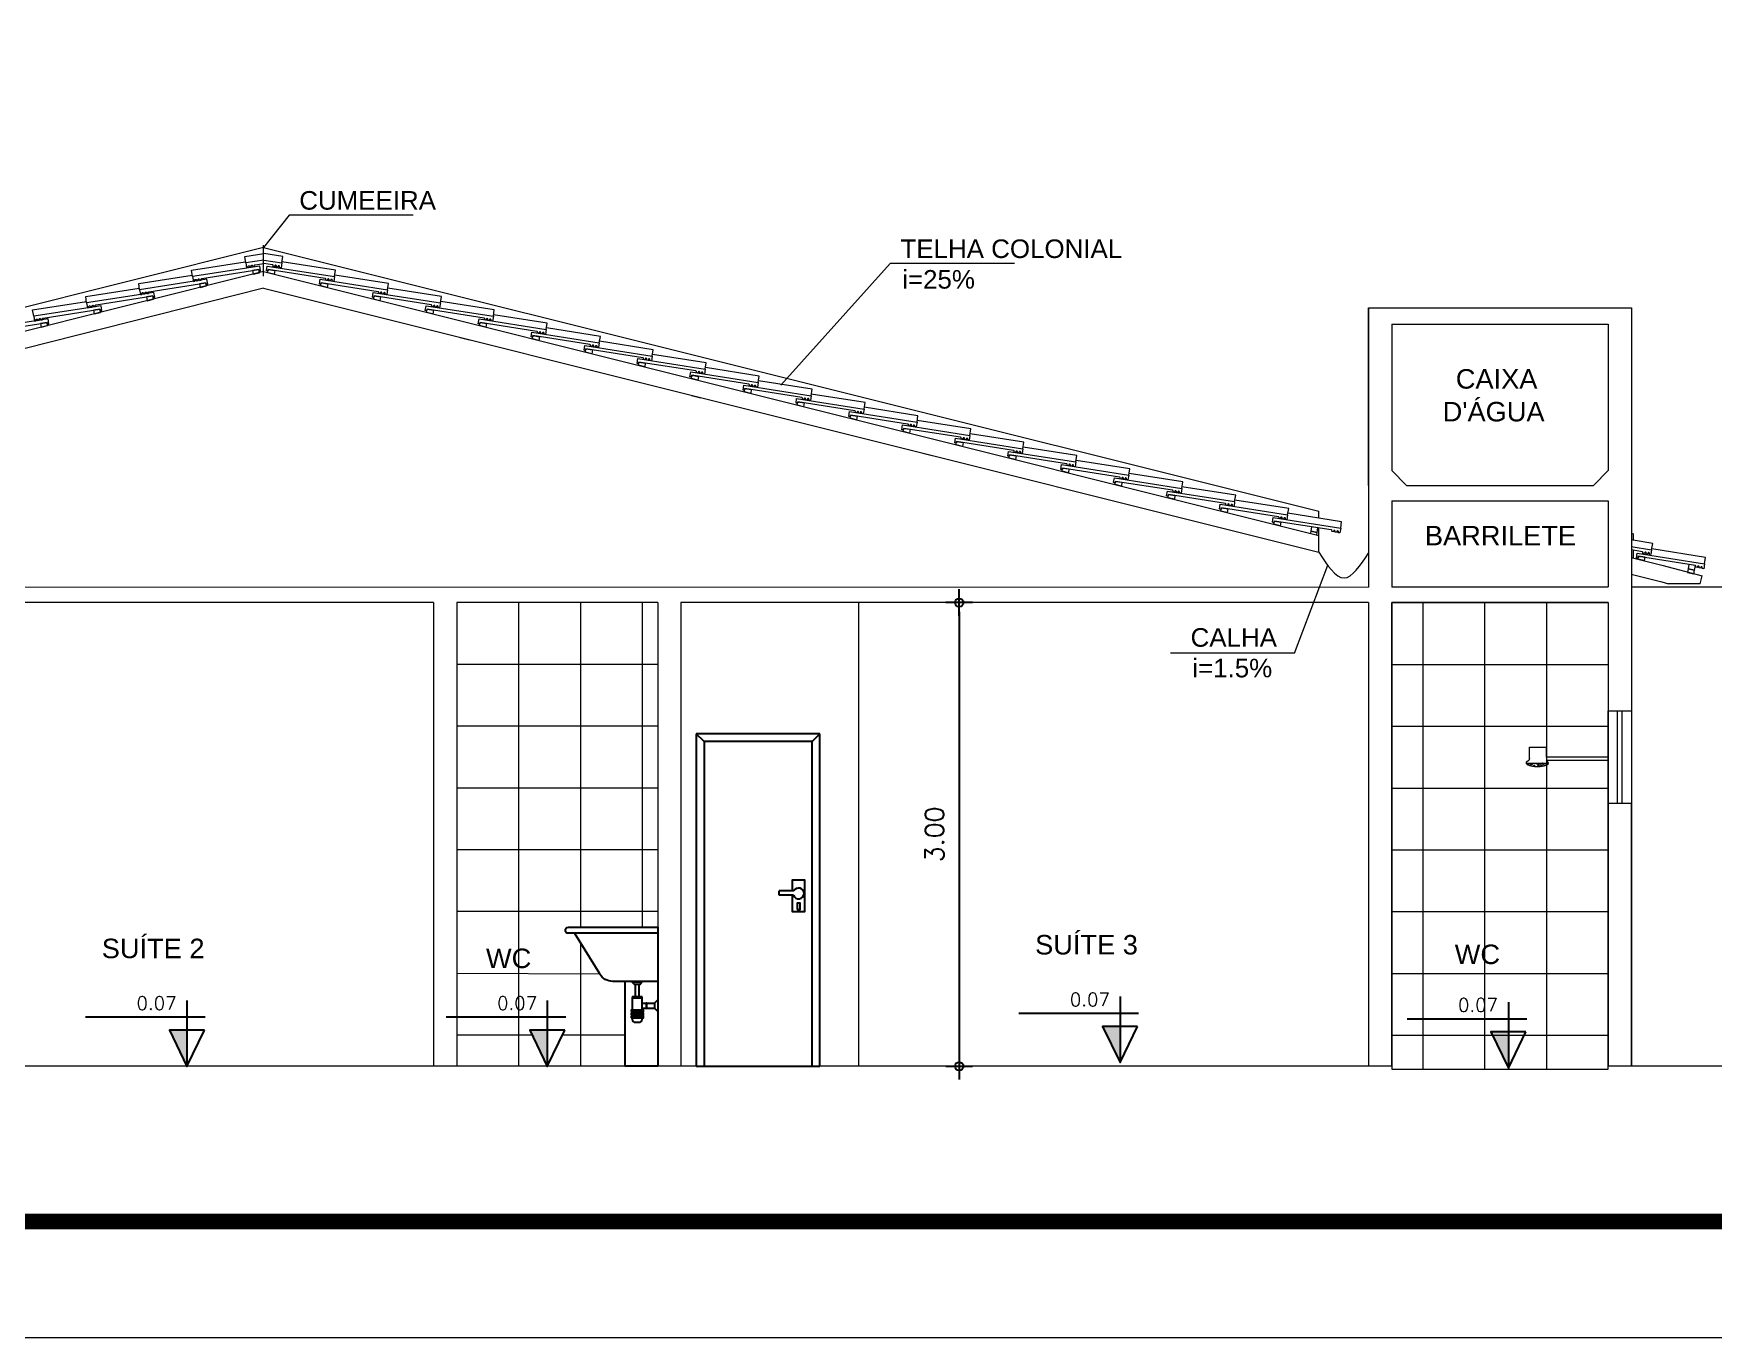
# Model space of a CAD drawing. Header units: millimetres. Extents: x 4595 to 4915, y 2085 to 2243.
# Drawn here: x 4640.12 to 4650.99, y 2135.22 to 2143.66 of the extents above; entities that cross this region are included whole.
import ezdxf

# ---------------------------------------------------------------- set-up
doc = ezdxf.new("R2010")
doc.units = ezdxf.units.MM
doc.header["$LTSCALE"] = 0.8
doc.linetypes.add('HIDDEN2', pattern=[0.1875, 0.125, -0.0625])
for name, color, linetype in [('02', 2, 'Continuous'), ('BANHO_COZINHA', 7, 'Continuous'), ('GR_PENA_MEDIA', 7, 'Continuous'), ('JANELAS_INTERNO', 2, 'Continuous'), ('PAGPISO', 8, 'Continuous'), ('parede', 2, 'Continuous'), ('PISO', 8, 'Continuous'), ('PORTA2', 7, 'Continuous'), ('PORTAS', 3, 'Continuous'), ('projeção 02', 7, 'HIDDEN2'), ('telhas', 6, 'Continuous'), ('texto pequeno', 3, 'Continuous'), ('TEXTO0', 7, 'Continuous'), ('TXT_0', 7, 'Continuous')]:
    doc.layers.add(name, color=color, linetype=linetype)
doc.styles.add('SANSSERIF', font='sas_____.pfb', dxfattribs={"height": 1})
doc.styles.get("Standard").update_dxf_attribs({"font": 'txt.shx', "height": 0.12})
doc.dimstyles.new('ESCALA50', dxfattribs={"dimtxt": 0.1, "dimasz": 0.06, "dimexe": 0.18, "dimexo": 0.06, "dimgap": 0.1, "dimtad": 1, "dimzin": 4, "dimdsep": 46, "dimtxsty": 'Standard', "dimblk1": 'BOLA', "dimblk2": 'BOLA', "dimsah": 1, "dimcen": -0.06, "dimse1": 1, "dimse2": 1, "dimclrd": 7, "dimclrt": 3, "dimadec": 0, "dimazin": 0, "dimtfac": 1, "dimtix": 1, "dimtmove": 0, "dimatfit": 3, "dimldrblk": 'BOLA', "dimfxl": 0, "dimtolj": 1, "dimtzin": 4, "dimarcsym": 0})

# ---------------------------------------------------------------- blocks, each defined once
blk = doc.blocks.new('PE_70f')
at = {"layer": 'PORTA2'}
for p, q in [((0.23, 1.135), (0.135, 1.135)), ((0.135, 1.107), (0.135, 1.135)), ((0.228, 1.107), (0.135, 1.107)), ((-0.35, 0), (0.35, 0))]:
    blk.add_line(p, q, dxfattribs=at)
blk.add_lwpolyline([(0.221, 1.107), (0.221, 1), (0.303, 1), (0.303, 1.204), (0.221, 1.204), (0.221, 1.135)], dxfattribs=at)
blk.add_lwpolyline([(0.253, 1.014), (0.272, 1.014), (0.272, 1.055), (0.253, 1.055)], close=True, dxfattribs=at)
blk.add_arc((0.262, 1.118), 0.0351, 199.161, 152.4759, dxfattribs=at)
at = {"layer": 'PORTAS'}
for p, q in [((-0.4, 2.15), (-0.4, 0)), ((0.4, 2.15), (-0.4, 2.15)), ((-0.35, 2.1), (-0.4, 2.15)), ((-0.35, 2.1), (-0.35, 0)), ((0.35, 2.1), (-0.35, 2.1)), ((0.35, 2.1), (0.4, 2.15)), ((0.35, 0), (0.35, 2.1)), ((0.4, 0), (0.4, 2.15)), ((-0.4, 0), (-0.35, 0)), ((0.35, 0), (0.4, 0))]:
    blk.add_line(p, q, dxfattribs=at)
blk = doc.blocks.new('Adc_nivelelev')
blk.add_hatch(color=256).paths.add_polyline_path([(0, 0), (0.131, 0.271), (0, 0.271)])
for p, q in [((0, 0.495), (0, 0)), ((-0.138, 0.368), (0.76, 0.368))]:
    blk.add_line(p, q)
blk.add_lwpolyline([(-0.131, 0.271), (0.131, 0.271), (0, 0)], close=True)
at = {"flags": 8}
blk.add_attdef('NIVEL', (0.111, 0.424), '', height=0.1, dxfattribs=at)
blk = doc.blocks.new('TANQUE1l')
at = {"layer": 'BANHO_COZINHA'}
for p, q in [((0, 0.9), (0, 0)), ((0.577, 0.9), (0, 0.9)), ((0, 0.86), (0.577, 0.86)), ((0.375, 0.597), (0.537, 0.859)), ((0, 0.549), (0.29, 0.549)), ((0.102, 0.544), (0.166, 0.544)), ((0.212, 0.549), (0.212, 0)), ((0.1, 0.363), (0.1, 0.449)), ((0.1, 0.449), (0.165, 0.449)), ((0.1, 0.44), (0.165, 0.44)), ((0.119, 0.449), (0.119, 0.529)), ((0.146, 0.529), (0.146, 0.449)), ((0.165, 0.449), (0.165, 0.363)), ((0.021, 0.407), (0, 0.429)), ((0.021, 0.375), (0, 0.353)), ((0.021, 0.407), (0.021, 0.375)), ((0.021, 0.406), (0.07, 0.406)), ((0.07, 0.376), (0.021, 0.376)), ((0.075, 0.406), (0.1, 0.406)), ((0.1, 0.376), (0.075, 0.376)), ((0, 0), (0.212, 0))]:
    blk.add_line(p, q, dxfattribs=at)
for points in [[(0.102, 0.549), (0.102, 0.544), (0.113, 0.529), (0.15, 0.529), (0.166, 0.544), (0.166, 0.549)], [(0.1, 0.343), (0.1, 0.353)], [(0.1, 0.324), (0.1, 0.333)], [(0.165, 0.353), (0.165, 0.343)], [(0.165, 0.333), (0.165, 0.324)]]:
    blk.add_lwpolyline(points, dxfattribs=at)
for points in [[(0.07, 0.375), (0.07, 0.407), (0.075, 0.407), (0.075, 0.375)], [(0.171, 0.353), (0.091, 0.353), (0.091, 0.363), (0.171, 0.363)], [(0.171, 0.333), (0.091, 0.333), (0.091, 0.343), (0.171, 0.343)], [(0.171, 0.314), (0.091, 0.314), (0.091, 0.324), (0.171, 0.324)]]:
    blk.add_lwpolyline(points, close=True, dxfattribs=at)
for points in [[(0.1, 0.353), (0.1, 0.353, -0.437034)], [(0.1, 0.333), (0.1, 0.333, -0.437373)], [(0.165, 0.314), (0.165, 0.304, -0.414214), (0.145, 0.284), (0.12, 0.284, -0.414214), (0.1, 0.304), (0.1, 0.314, -2.184206)], [(0.1, 0.314), (0.1, 0.314, -0.437738)]]:
    blk.add_lwpolyline(points, format="xyb", dxfattribs=at)
for centre, radius, end in [((0.577, 0.88), 0.02, 90), ((0.29, 0.649), 0.1, 328.341)]:
    blk.add_arc(centre, radius, 270, end, dxfattribs=at)
blk = doc.blocks.new('BOLA')
for p, q in [((-1.44, 0), (1.44, 0)), ((0, -1.44), (0, 1.44))]:
    blk.add_line(p, q)
blk.add_circle((0, 0), 0.452)
blk = doc.blocks.new('*D931')
at = {"layer": 'Defpoints', "color": 0, "transparency": 16777216}
for p in [(4641.612, 2142.271), (4625.971, 2136.975), (4641.612, 2136.975)]:
    blk.add_point(p, dxfattribs=at)
at = {"layer": 'PORTAS', "color": 7, "lineweight": -2, "transparency": 16777216}
blk.add_line((4625.971, 2142.211), (4625.971, 2137.035), dxfattribs=at)
at = {"layer": 'PORTAS', "color": 7, "lineweight": -2, "transparency": 16777216, "xscale": 0.06, "yscale": 0.06, "zscale": 0.06}
for p, rotation in [((4625.971, 2142.271), 90), ((4625.971, 2136.975), 270)]:
    blk.add_blockref('BOLA', p, dxfattribs=dict(at, rotation=rotation))
at = {"layer": 'PORTAS', "color": 3, "lineweight": 13, "transparency": 16777216, "insert": (4625.811, 2139.623), "char_height": 0.12, "attachment_point": 5, "rotation": 90}
blk.add_mtext('\\A1;5.30', dxfattribs=at)
blk = doc.blocks.new('*D942')
at = {"layer": 'Defpoints', "color": 0, "transparency": 16777216}
for p in [(4650.462, 2141.882), (4650.462, 2136.975), (4654.06, 2136.975)]:
    blk.add_point(p, dxfattribs=at)
at = {"layer": 'PORTAS', "color": 7, "lineweight": -2, "transparency": 16777216}
blk.add_line((4654.06, 2141.822), (4654.06, 2137.035), dxfattribs=at)
at = {"layer": 'PORTAS', "color": 7, "lineweight": -2, "transparency": 16777216, "xscale": 0.06, "yscale": 0.06, "zscale": 0.06}
for p, rotation in [((4654.06, 2141.882), 90), ((4654.06, 2136.975), 270)]:
    blk.add_blockref('BOLA', p, dxfattribs=dict(at, rotation=rotation))
at = {"layer": 'PORTAS', "color": 3, "lineweight": 13, "transparency": 16777216, "insert": (4653.9, 2139.429), "char_height": 0.12, "attachment_point": 5, "rotation": 90}
blk.add_mtext('\\A1;4.91', dxfattribs=at)
blk = doc.blocks.new('*D944')
at = {"layer": 'Defpoints', "color": 0, "transparency": 16777216}
for p in [(4645.462, 2139.975), (4645.462, 2136.975), (4646.113, 2136.975)]:
    blk.add_point(p, dxfattribs=at)
at = {"layer": 'PORTAS', "color": 7, "lineweight": -2, "transparency": 16777216}
blk.add_line((4646.113, 2139.915), (4646.113, 2137.035), dxfattribs=at)
at = {"layer": 'PORTAS', "color": 7, "lineweight": -2, "transparency": 16777216, "xscale": 0.06, "yscale": 0.06, "zscale": 0.06}
for p, rotation in [((4646.113, 2139.975), 90), ((4646.113, 2136.975), 270)]:
    blk.add_blockref('BOLA', p, dxfattribs=dict(at, rotation=rotation))
at = {"layer": 'PORTAS', "color": 3, "lineweight": 13, "transparency": 16777216, "insert": (4645.953, 2138.475), "char_height": 0.12, "attachment_point": 5, "rotation": 90}
blk.add_mtext('\\A1;3.00', dxfattribs=at)

msp = doc.modelspace()

# ---------------------------------------------------------------- linework, layer by layer
at = {"layer": '02', "color": 0, "lineweight": 13}
for p, q in [((4650.462, 2140.075), (4650.462, 2136.975)), ((4648.762, 2139.975), (4648.762, 2136.975)), ((4648.912, 2139.975), (4648.912, 2136.975)), ((4648.912, 2136.975), (4648.912, 2139.975)), ((4650.312, 2139.975), (4650.312, 2136.975)), ((4650.312, 2139.975), (4650.312, 2136.975))]:
    msp.add_line(p, q, dxfattribs=at)
at = {"layer": 'GR_PENA_MEDIA', "color": 0, "lineweight": 13}
for points in [[(4641.497, 2142.172), (4641.49, 2142.213), (4641.613, 2142.233)], [(4641.73, 2142.172), (4641.736, 2142.213), (4641.613, 2142.233)], [(4640.81, 2141.998), (4640.804, 2142.04), (4641.151, 2142.094)], [(4641.153, 2142.084), (4641.146, 2142.125), (4641.494, 2142.18)], [(4642.071, 2142.084), (4642.077, 2142.125), (4641.73, 2142.18)], [(4642.414, 2141.998), (4642.42, 2142.04), (4642.073, 2142.094)], [(4640.467, 2141.913), (4640.461, 2141.954), (4640.808, 2142.009)], [(4642.756, 2141.913), (4642.763, 2141.954), (4642.415, 2142.009)], [(4640.125, 2141.827), (4640.118, 2141.868), (4640.466, 2141.923)], [(4643.099, 2141.827), (4643.105, 2141.868), (4642.758, 2141.923)], [(4643.441, 2141.741), (4643.448, 2141.783), (4643.1, 2141.837)], [(4643.784, 2141.656), (4643.791, 2141.697), (4643.443, 2141.752)], [(4644.127, 2141.57), (4644.133, 2141.611), (4643.786, 2141.666)], [(4644.469, 2141.484), (4644.476, 2141.526), (4644.128, 2141.58)], [(4644.812, 2141.399), (4644.818, 2141.44), (4644.471, 2141.495)], [(4645.154, 2141.313), (4645.161, 2141.355), (4644.814, 2141.409)], [(4645.497, 2141.227), (4645.504, 2141.269), (4645.156, 2141.323)], [(4645.84, 2141.142), (4645.846, 2141.183), (4645.499, 2141.238)], [(4646.182, 2141.056), (4646.189, 2141.098), (4645.841, 2141.152)], [(4646.525, 2140.97), (4646.531, 2141.012), (4646.184, 2141.066)], [(4646.868, 2140.885), (4646.874, 2140.926), (4646.527, 2140.981)], [(4647.21, 2140.799), (4647.217, 2140.841), (4646.869, 2140.895)], [(4647.553, 2140.713), (4647.559, 2140.755), (4647.212, 2140.809)], [(4647.895, 2140.628), (4647.902, 2140.669), (4647.554, 2140.724)], [(4648.238, 2140.542), (4648.245, 2140.584), (4647.897, 2140.638)], [(4648.581, 2140.456), (4648.587, 2140.498), (4648.24, 2140.553)], [(4648.426, 2140.412), (4648.429, 2140.429), (4648.387, 2140.436), (4648.385, 2140.423)], [(4650.593, 2140.316), (4650.6, 2140.358), (4650.46, 2140.38)], [(4650.936, 2140.226), (4650.942, 2140.267), (4650.595, 2140.322)]]:
    msp.add_lwpolyline(points, dxfattribs=at)
for points in [[(4641.544, 2142.099), (4641.585, 2142.109), (4641.581, 2142.13), (4641.54, 2142.123)], [(4641.68, 2142.099), (4641.639, 2142.109), (4641.642, 2142.13), (4641.684, 2142.123)], [(4641.201, 2142.013), (4641.242, 2142.023), (4641.239, 2142.044), (4641.197, 2142.038)], [(4642.023, 2142.013), (4641.982, 2142.023), (4641.985, 2142.044), (4642.027, 2142.038)], [(4640.858, 2141.928), (4640.899, 2141.938), (4640.896, 2141.959), (4640.855, 2141.952)], [(4642.365, 2141.928), (4642.324, 2141.938), (4642.328, 2141.959), (4642.369, 2141.952)], [(4640.173, 2141.756), (4640.214, 2141.767), (4640.211, 2141.787), (4640.169, 2141.781)], [(4640.516, 2141.842), (4640.557, 2141.852), (4640.553, 2141.873), (4640.512, 2141.866)], [(4642.708, 2141.842), (4642.667, 2141.852), (4642.67, 2141.873), (4642.712, 2141.866)], [(4643.051, 2141.756), (4643.01, 2141.767), (4643.013, 2141.787), (4643.054, 2141.781)], [(4643.393, 2141.671), (4643.352, 2141.681), (4643.355, 2141.702), (4643.397, 2141.695)], [(4643.736, 2141.585), (4643.695, 2141.595), (4643.698, 2141.616), (4643.74, 2141.609)], [(4644.078, 2141.499), (4644.037, 2141.51), (4644.041, 2141.53), (4644.082, 2141.524)], [(4644.421, 2141.414), (4644.38, 2141.424), (4644.383, 2141.445), (4644.425, 2141.438)], [(4644.764, 2141.328), (4644.723, 2141.338), (4644.726, 2141.359), (4644.767, 2141.353)], [(4645.106, 2141.242), (4645.065, 2141.253), (4645.069, 2141.273), (4645.11, 2141.267)], [(4645.449, 2141.157), (4645.408, 2141.167), (4645.411, 2141.188), (4645.453, 2141.181)], [(4645.791, 2141.071), (4645.751, 2141.081), (4645.754, 2141.102), (4645.795, 2141.096)], [(4646.134, 2140.985), (4646.093, 2140.996), (4646.096, 2141.016), (4646.138, 2141.01)], [(4646.477, 2140.9), (4646.436, 2140.91), (4646.439, 2140.931), (4646.481, 2140.924)], [(4646.819, 2140.814), (4646.778, 2140.824), (4646.782, 2140.845), (4646.823, 2140.839)], [(4647.162, 2140.728), (4647.121, 2140.739), (4647.124, 2140.759), (4647.166, 2140.753)], [(4647.505, 2140.643), (4647.464, 2140.653), (4647.467, 2140.674), (4647.508, 2140.667)], [(4647.847, 2140.557), (4647.806, 2140.567), (4647.809, 2140.588), (4647.851, 2140.582)], [(4648.19, 2140.472), (4648.149, 2140.482), (4648.152, 2140.502), (4648.194, 2140.496)], [(4648.433, 2140.458), (4648.392, 2140.465), (4648.387, 2140.436), (4648.429, 2140.429)], [(4650.545, 2140.246), (4650.504, 2140.256), (4650.507, 2140.277), (4650.549, 2140.27)], [(4650.545, 2140.246), (4650.504, 2140.256), (4650.507, 2140.277), (4650.549, 2140.27)], [(4650.826, 2140.17), (4650.867, 2140.16), (4650.871, 2140.185), (4650.83, 2140.192)], [(4650.876, 2140.214), (4650.834, 2140.22), (4650.83, 2140.192), (4650.871, 2140.185)]]:
    msp.add_lwpolyline(points, close=True, dxfattribs=at)
at = {"layer": 'JANELAS_INTERNO', "color": 0, "lineweight": 13}
for p, q in [((4650.372, 2138.675), (4650.372, 2139.275)), ((4650.402, 2138.675), (4650.402, 2139.275))]:
    msp.add_line(p, q, dxfattribs=at)
at = {"layer": 'PAGPISO', "color": 0, "lineweight": 13}
for p, q in [((4650.475, 2140.377), (4650.475, 2140.42)), ((4650.475, 2140.26), (4650.475, 2140.31))]:
    msp.add_line(p, q, dxfattribs=at)
at = {"layer": 'parede', "color": 0, "lineweight": 13}
for p, q in [((4648.762, 2141.882), (4648.762, 2140.075)), ((4648.912, 2141.882), (4648.912, 2141.877)), ((4648.912, 2141.777), (4648.912, 2140.977)), ((4648.912, 2141.777), (4650.312, 2141.777)), ((4650.312, 2141.777), (4650.312, 2140.83)), ((4648.912, 2140.632), (4648.912, 2140.077)), ((4648.912, 2140.632), (4650.312, 2140.632)), ((4650.312, 2140.632), (4650.312, 2140.327)), ((4650.312, 2140.327), (4650.312, 2140.077))]:
    msp.add_line(p, q, dxfattribs=at)
at = {"layer": 'PISO', "color": 0, "lineweight": 13}
for p, q in [((4641.612, 2142.271), (4633.356, 2140.207)), ((4641.612, 2142.271), (4648.439, 2140.566)), ((4641.612, 2142.116), (4635.262, 2140.528)), ((4641.612, 2142.116), (4648.439, 2140.409)), ((4641.612, 2142.008), (4633.953, 2140.077)), ((4641.612, 2142.008), (4648.439, 2140.301)), ((4650.46, 2140.423), (4650.475, 2140.42)), ((4650.46, 2140.267), (4650.66, 2140.217)), ((4650.46, 2140.159), (4650.66, 2140.109)), ((4650.66, 2140.217), (4650.919, 2140.147)), ((4650.906, 2140.096), (4650.919, 2140.147)), ((4653.312, 2140.075), (4650.462, 2140.075)), ((4650.66, 2140.109), (4650.703, 2140.096)), ((4650.906, 2140.096), (4650.703, 2140.096))]:
    msp.add_line(p, q, dxfattribs=at)
at = {"layer": 'PORTAS', "color": 0, "lineweight": 13}
for p, q in [((4641.612, 2142.087), (4641.612, 2142.287)), ((4648.762, 2140.073), (4636.716, 2140.075)), ((4650.312, 2140.075), (4648.912, 2140.075)), ((4642.712, 2139.975), (4638.612, 2139.975)), ((4642.712, 2139.975), (4642.712, 2136.975)), ((4642.862, 2139.975), (4642.862, 2136.975)), ((4644.162, 2139.975), (4642.862, 2139.975)), ((4643.262, 2139.975), (4643.262, 2136.975)), ((4643.662, 2139.975), (4643.662, 2137.875)), ((4644.062, 2139.975), (4644.062, 2137.875)), ((4644.162, 2139.975), (4644.162, 2136.975)), ((4644.312, 2139.975), (4644.312, 2136.975)), ((4648.762, 2139.975), (4644.312, 2139.975)), ((4645.462, 2139.975), (4645.462, 2136.975)), ((4648.912, 2139.975), (4650.312, 2139.975)), ((4650.312, 2139.975), (4648.912, 2139.975)), ((4649.112, 2139.975), (4649.112, 2136.955)), ((4649.512, 2139.975), (4649.512, 2136.955)), ((4650.312, 2139.975), (4649.912, 2139.975)), ((4649.912, 2139.975), (4649.912, 2136.955)), ((4644.162, 2139.575), (4642.862, 2139.575)), ((4648.912, 2139.575), (4650.312, 2139.575)), ((4650.312, 2138.675), (4650.312, 2139.275)), ((4650.312, 2139.275), (4650.462, 2139.275)), ((4644.162, 2139.175), (4642.862, 2139.175)), ((4648.912, 2139.175), (4650.312, 2139.175)), ((4650.312, 2138.975), (4649.911, 2138.975)), ((4649.911, 2138.955), (4650.312, 2138.955)), ((4650.312, 2136.975), (4650.312, 2138.975)), ((4649.781, 2138.936), (4649.926, 2138.936)), ((4644.162, 2138.775), (4642.862, 2138.775)), ((4648.912, 2138.775), (4650.312, 2138.775)), ((4650.462, 2138.675), (4650.312, 2138.675)), ((4650.462, 2136.975), (4650.462, 2138.675)), ((4644.162, 2138.375), (4642.862, 2138.375)), ((4648.912, 2138.375), (4650.312, 2138.375)), ((4644.162, 2137.975), (4642.862, 2137.975)), ((4648.912, 2137.975), (4650.312, 2137.975)), ((4643.662, 2137.774), (4643.662, 2136.975)), ((4643.787, 2137.571), (4642.862, 2137.575)), ((4648.912, 2137.575), (4650.312, 2137.575)), ((4643.352, 2137.175), (4642.862, 2137.175)), ((4643.95, 2137.175), (4643.545, 2137.175)), ((4648.912, 2137.175), (4650.312, 2137.175)), ((4648.912, 2136.975), (4636.566, 2136.975)), ((4648.912, 2136.975), (4641.612, 2136.975)), ((4648.912, 2136.975), (4648.912, 2136.955)), ((4648.912, 2136.955), (4650.312, 2136.955)), ((4649.671, 2136.975), (4649.66, 2136.975)), ((4653.462, 2136.975), (4650.312, 2136.975)), ((4650.312, 2136.955), (4650.312, 2136.975)), ((4653.312, 2136.975), (4650.312, 2136.975))]:
    msp.add_line(p, q, dxfattribs=at)
msp.add_lwpolyline([(4649.802, 2138.967), (4649.802, 2139.039), (4649.911, 2139.039), (4649.911, 2138.975)], dxfattribs=at)
for centre in [(4649.784, 2138.933), (4649.788, 2138.931), (4649.793, 2138.934), (4649.793, 2138.926), (4649.797, 2138.928), (4649.8, 2138.933), (4649.802, 2138.922), (4649.803, 2138.929), (4649.806, 2138.933), (4649.81, 2138.928), (4649.81, 2138.923), (4649.814, 2138.92), (4649.815, 2138.932), (4649.819, 2138.926), (4649.822, 2138.917), (4649.825, 2138.933), (4649.826, 2138.925), (4649.827, 2138.921), (4649.833, 2138.929), (4649.833, 2138.917), (4649.834, 2138.922), (4649.835, 2138.932), (4649.84, 2138.918), (4649.841, 2138.931), (4649.844, 2138.925), (4649.848, 2138.932), (4649.85, 2138.915), (4649.853, 2138.926), (4649.853, 2138.919), (4649.857, 2138.934), (4649.86, 2138.926), (4649.86, 2138.917), (4649.864, 2138.933), (4649.864, 2138.923), (4649.869, 2138.917), (4649.872, 2138.928), (4649.874, 2138.933), (4649.875, 2138.925), (4649.878, 2138.927), (4649.878, 2138.92), (4649.883, 2138.924), (4649.885, 2138.93), (4649.888, 2138.936), (4649.888, 2138.919), (4649.89, 2138.927), (4649.889, 2138.924), (4649.894, 2138.933), (4649.897, 2138.919), (4649.897, 2138.925), (4649.898, 2138.93), (4649.905, 2138.927), (4649.904, 2138.922), (4649.905, 2138.934), (4649.91, 2138.927), (4649.912, 2138.931), (4649.916, 2138.935), (4649.919, 2138.931), (4649.919, 2138.928)]:
    msp.add_circle(centre, 0.000477, dxfattribs=at)
msp.add_arc((4649.958, 2138.989), 0.058, 216.4217, 228.7477, dxfattribs=at)
for ratio, start_param, end_param in [(0.297648, 5.690201, 9.860911), (0.595677, 3.772751, 3.781239)]:
    msp.add_ellipse((4649.853, 2138.936), major_axis=(-0.0729, 0), ratio=ratio, start_param=start_param, end_param=end_param, dxfattribs=at)
msp.add_spline([(4648.439, 2140.301), (4648.603, 2140.134), (4648.761, 2140.295)], degree=3, dxfattribs=at)
msp.add_open_spline([(4649.802, 2138.967), (4649.802, 2138.964), (4649.801, 2138.958), (4649.8, 2138.953), (4649.793, 2138.949)], degree=3, knots=[0, 0, 0, 0, 0.00942597, 0.01824043, 0.01824043, 0.01824043, 0.01824043], dxfattribs=at)
at = {"layer": 'projeção 02', "color": 0, "linetype": 'ByBlock', "lineweight": 13}
for p, q in [((4642.58, 2142.481), (4641.778, 2142.481)), ((4646.47, 2142.168), (4645.667, 2142.168)), ((4648.283, 2139.648), (4647.48, 2139.648))]:
    msp.add_line(p, q, dxfattribs=at)
at = {"layer": 'telhas', "color": 0, "lineweight": 13}
for p, q in [((4642.883, 2141.69), (4642.945, 2141.675)), ((4644.381, 2141.315), (4644.442, 2141.3)), ((4645.878, 2140.941), (4645.939, 2140.926))]:
    msp.add_line(p, q, dxfattribs=at)
at = {"layer": 'telhas', "color": 0, "lineweight": 13, "flags": 128}
for points in [[(4641.153, 2142.084), (4641.158, 2142.053), (4641.168, 2142.054), (4641.167, 2142.06, -0.414214), (4641.172, 2142.066), (4641.172, 2142.066, -0.414214), (4641.178, 2142.061), (4641.178, 2142.056), (4641.189, 2142.058), (4641.188, 2142.063, -0.414214), (4641.192, 2142.069), (4641.192, 2142.069, -0.414214), (4641.198, 2142.064), (4641.199, 2142.059), (4641.209, 2142.061), (4641.209, 2142.066, -0.414214), (4641.213, 2142.072), (4641.581, 2142.13), (4641.582, 2142.125, 0.414214), (4641.588, 2142.12), (4641.593, 2142.121), (4641.588, 2142.152)], [(4642.071, 2142.084), (4642.066, 2142.053), (4642.056, 2142.054), (4642.057, 2142.06, 0.414214), (4642.052, 2142.066), (4642.052, 2142.066, 0.414214), (4642.046, 2142.061), (4642.045, 2142.056), (4642.035, 2142.058), (4642.036, 2142.063, 0.414214), (4642.031, 2142.069), (4642.031, 2142.069, 0.414214), (4642.025, 2142.064), (4642.025, 2142.059), (4642.014, 2142.061), (4642.015, 2142.066, 0.414214), (4642.011, 2142.072), (4641.642, 2142.13), (4641.642, 2142.125, -0.414214), (4641.636, 2142.12), (4641.63, 2142.121), (4641.635, 2142.152)], [(4640.81, 2141.998), (4640.815, 2141.967), (4640.825, 2141.969), (4640.825, 2141.974, -0.414214), (4640.829, 2141.98), (4640.829, 2141.98, -0.414214), (4640.835, 2141.976), (4640.836, 2141.97), (4640.846, 2141.972), (4640.845, 2141.977, -0.414214), (4640.85, 2141.983), (4640.85, 2141.983, -0.414214), (4640.856, 2141.979), (4640.856, 2141.974), (4640.867, 2141.975), (4640.866, 2141.98, -0.414214), (4640.87, 2141.986), (4641.239, 2142.044), (4641.239, 2142.039, 0.414214), (4641.245, 2142.035), (4641.251, 2142.035), (4641.246, 2142.067)], [(4642.414, 2141.998), (4642.409, 2141.967), (4642.398, 2141.969), (4642.399, 2141.974, 0.414214), (4642.395, 2141.98), (4642.395, 2141.98, 0.414214), (4642.389, 2141.976), (4642.388, 2141.97), (4642.378, 2141.972), (4642.378, 2141.977, 0.414214), (4642.374, 2141.983), (4642.374, 2141.983, 0.414214), (4642.368, 2141.979), (4642.367, 2141.974), (4642.357, 2141.975), (4642.358, 2141.98, 0.414214), (4642.353, 2141.986), (4641.985, 2142.044), (4641.984, 2142.039, -0.414214), (4641.978, 2142.035), (4641.973, 2142.035), (4641.978, 2142.067)], [(4640.125, 2141.827), (4640.13, 2141.796), (4640.14, 2141.797), (4640.139, 2141.803, -0.414214), (4640.144, 2141.809), (4640.144, 2141.809, -0.414214), (4640.15, 2141.804), (4640.15, 2141.799), (4640.161, 2141.801), (4640.16, 2141.806, -0.414214), (4640.164, 2141.812), (4640.164, 2141.812, -0.414214), (4640.17, 2141.808), (4640.171, 2141.802), (4640.182, 2141.804), (4640.181, 2141.809, -0.414214), (4640.185, 2141.815), (4640.553, 2141.873), (4640.554, 2141.868, 0.414214), (4640.56, 2141.863), (4640.565, 2141.864), (4640.561, 2141.895)], [(4640.467, 2141.913), (4640.472, 2141.881), (4640.483, 2141.883), (4640.482, 2141.888, -0.414214), (4640.486, 2141.894), (4640.486, 2141.894, -0.414214), (4640.492, 2141.89), (4640.493, 2141.885), (4640.503, 2141.886), (4640.503, 2141.892, -0.414214), (4640.507, 2141.898), (4640.507, 2141.898, -0.414214), (4640.513, 2141.893), (4640.514, 2141.888), (4640.524, 2141.89), (4640.523, 2141.895, -0.414214), (4640.528, 2141.901), (4640.896, 2141.959), (4640.897, 2141.953, 0.414214), (4640.903, 2141.949), (4640.908, 2141.95), (4640.903, 2141.981)], [(4642.756, 2141.913), (4642.751, 2141.881), (4642.741, 2141.883), (4642.742, 2141.888, 0.414214), (4642.737, 2141.894), (4642.737, 2141.894, 0.414214), (4642.731, 2141.89), (4642.731, 2141.885), (4642.72, 2141.886), (4642.721, 2141.892, 0.414214), (4642.717, 2141.898), (4642.717, 2141.898, 0.414214), (4642.711, 2141.893), (4642.71, 2141.888), (4642.699, 2141.89), (4642.7, 2141.895, 0.414214), (4642.696, 2141.901), (4642.328, 2141.959), (4642.327, 2141.953, -0.414214), (4642.321, 2141.949), (4642.316, 2141.95), (4642.321, 2141.981)], [(4643.099, 2141.827), (4643.094, 2141.796), (4643.084, 2141.797), (4643.084, 2141.803, 0.414214), (4643.08, 2141.809), (4643.08, 2141.809, 0.414214), (4643.074, 2141.804), (4643.073, 2141.799), (4643.063, 2141.801), (4643.064, 2141.806, 0.414214), (4643.059, 2141.812), (4643.059, 2141.812, 0.414214), (4643.053, 2141.808), (4643.052, 2141.802), (4643.042, 2141.804), (4643.043, 2141.809, 0.414214), (4643.039, 2141.815), (4642.67, 2141.873), (4642.669, 2141.868, -0.414214), (4642.663, 2141.863), (4642.658, 2141.864), (4642.663, 2141.895)], [(4639.782, 2141.741), (4639.787, 2141.71), (4639.798, 2141.712), (4639.797, 2141.717, -0.414214), (4639.801, 2141.723), (4639.801, 2141.723, -0.414214), (4639.807, 2141.719), (4639.808, 2141.713), (4639.818, 2141.715), (4639.817, 2141.72, -0.414214), (4639.822, 2141.726), (4639.822, 2141.726, -0.414214), (4639.828, 2141.722), (4639.829, 2141.717), (4639.839, 2141.718), (4639.838, 2141.723, -0.414214), (4639.843, 2141.729), (4640.211, 2141.787), (4640.212, 2141.782, 0.414214), (4640.218, 2141.778), (4640.223, 2141.779), (4640.218, 2141.81)], [(4643.441, 2141.741), (4643.437, 2141.71), (4643.426, 2141.712), (4643.427, 2141.717, 0.414214), (4643.423, 2141.723), (4643.423, 2141.723, 0.414214), (4643.417, 2141.719), (4643.416, 2141.713), (4643.405, 2141.715), (4643.406, 2141.72, 0.414214), (4643.402, 2141.726), (4643.402, 2141.726, 0.414214), (4643.396, 2141.722), (4643.395, 2141.717), (4643.385, 2141.718), (4643.385, 2141.723, 0.414214), (4643.381, 2141.729), (4643.013, 2141.787), (4643.012, 2141.782, -0.414214), (4643.006, 2141.778), (4643.001, 2141.779), (4643.006, 2141.81)], [(4643.784, 2141.656), (4643.779, 2141.625), (4643.769, 2141.626), (4643.77, 2141.631, 0.414214), (4643.765, 2141.637), (4643.765, 2141.637, 0.414214), (4643.759, 2141.633), (4643.758, 2141.628), (4643.748, 2141.629), (4643.749, 2141.635, 0.414214), (4643.744, 2141.641), (4643.744, 2141.641, 0.414214), (4643.738, 2141.636), (4643.738, 2141.631), (4643.727, 2141.633), (4643.728, 2141.638, 0.414214), (4643.724, 2141.644), (4643.355, 2141.702), (4643.355, 2141.696, -0.414214), (4643.349, 2141.692), (4643.343, 2141.693), (4643.348, 2141.724)], [(4644.127, 2141.57), (4644.122, 2141.539), (4644.111, 2141.54), (4644.112, 2141.546, 0.414214), (4644.108, 2141.552), (4644.108, 2141.552, 0.414214), (4644.102, 2141.547), (4644.101, 2141.542), (4644.091, 2141.544), (4644.091, 2141.549, 0.414214), (4644.087, 2141.555), (4644.087, 2141.555, 0.414214), (4644.081, 2141.551), (4644.08, 2141.545), (4644.07, 2141.547), (4644.071, 2141.552, 0.414214), (4644.066, 2141.558), (4643.698, 2141.616), (4643.697, 2141.611, -0.414214), (4643.691, 2141.606), (4643.686, 2141.607), (4643.691, 2141.638)], [(4644.469, 2141.484), (4644.464, 2141.453), (4644.454, 2141.455), (4644.455, 2141.46, 0.414214), (4644.45, 2141.466), (4644.45, 2141.466, 0.414214), (4644.444, 2141.462), (4644.444, 2141.456), (4644.433, 2141.458), (4644.434, 2141.463, 0.414214), (4644.43, 2141.469), (4644.43, 2141.469, 0.414214), (4644.424, 2141.465), (4644.423, 2141.46), (4644.413, 2141.461), (4644.413, 2141.467, 0.414214), (4644.409, 2141.473), (4644.041, 2141.53), (4644.04, 2141.525, -0.414214), (4644.034, 2141.521), (4644.029, 2141.522), (4644.034, 2141.553)], [(4644.812, 2141.399), (4644.807, 2141.368), (4644.797, 2141.369), (4644.797, 2141.374, 0.414214), (4644.793, 2141.38), (4644.793, 2141.38, 0.414214), (4644.787, 2141.376), (4644.786, 2141.371), (4644.776, 2141.372), (4644.777, 2141.378, 0.414214), (4644.772, 2141.384), (4644.772, 2141.384, 0.414214), (4644.766, 2141.379), (4644.766, 2141.374), (4644.755, 2141.376), (4644.756, 2141.381, 0.414214), (4644.752, 2141.387), (4644.383, 2141.445), (4644.383, 2141.439, -0.414214), (4644.377, 2141.435), (4644.371, 2141.436), (4644.376, 2141.467)], [(4645.154, 2141.313), (4645.15, 2141.282), (4645.139, 2141.284), (4645.14, 2141.289, 0.414214), (4645.136, 2141.295), (4645.136, 2141.295, 0.414214), (4645.13, 2141.29), (4645.129, 2141.285), (4645.118, 2141.287), (4645.119, 2141.292, 0.414214), (4645.115, 2141.298), (4645.115, 2141.298, 0.414214), (4645.109, 2141.294), (4645.108, 2141.288), (4645.098, 2141.29), (4645.099, 2141.295, 0.414214), (4645.094, 2141.301), (4644.726, 2141.359), (4644.725, 2141.354, -0.414214), (4644.719, 2141.349), (4644.714, 2141.35), (4644.719, 2141.381)], [(4645.497, 2141.227), (4645.492, 2141.196), (4645.482, 2141.198), (4645.483, 2141.203, 0.414214), (4645.478, 2141.209), (4645.478, 2141.209, 0.414214), (4645.472, 2141.205), (4645.471, 2141.199), (4645.461, 2141.201), (4645.462, 2141.206, 0.414214), (4645.458, 2141.212), (4645.458, 2141.212, 0.414214), (4645.452, 2141.208), (4645.451, 2141.203), (4645.44, 2141.204), (4645.441, 2141.21, 0.414214), (4645.437, 2141.216), (4645.069, 2141.273), (4645.068, 2141.268, -0.414214), (4645.062, 2141.264), (4645.057, 2141.265), (4645.061, 2141.296)], [(4645.84, 2141.142), (4645.835, 2141.111), (4645.824, 2141.112), (4645.825, 2141.117, 0.414214), (4645.821, 2141.123), (4645.821, 2141.123, 0.414214), (4645.815, 2141.119), (4645.814, 2141.114), (4645.804, 2141.115), (4645.805, 2141.121, 0.414214), (4645.8, 2141.127), (4645.8, 2141.127, 0.414214), (4645.794, 2141.122), (4645.793, 2141.117), (4645.783, 2141.119), (4645.784, 2141.124, 0.414214), (4645.779, 2141.13), (4645.411, 2141.188), (4645.41, 2141.183, -0.414214), (4645.404, 2141.178), (4645.399, 2141.179), (4645.404, 2141.21)], [(4646.182, 2141.056), (4646.177, 2141.025), (4646.167, 2141.027), (4646.168, 2141.032, 0.414214), (4646.164, 2141.038), (4646.164, 2141.038, 0.414214), (4646.158, 2141.033), (4646.157, 2141.028), (4646.146, 2141.03), (4646.147, 2141.035, 0.414214), (4646.143, 2141.041), (4646.143, 2141.041, 0.414214), (4646.137, 2141.037), (4646.136, 2141.031), (4646.126, 2141.033), (4646.126, 2141.038, 0.414214), (4646.122, 2141.044), (4645.754, 2141.102), (4645.753, 2141.097, -0.414214), (4645.747, 2141.092), (4645.742, 2141.093), (4645.747, 2141.124)], [(4646.525, 2140.97), (4646.52, 2140.939), (4646.51, 2140.941), (4646.511, 2140.946, 0.414214), (4646.506, 2140.952), (4646.506, 2140.952, 0.414214), (4646.5, 2140.948), (4646.499, 2140.943), (4646.489, 2140.944), (4646.49, 2140.949, 0.414214), (4646.485, 2140.955), (4646.485, 2140.955, 0.414214), (4646.479, 2140.951), (4646.479, 2140.946), (4646.468, 2140.947), (4646.469, 2140.953, 0.414214), (4646.465, 2140.959), (4646.096, 2141.016), (4646.096, 2141.011, -0.414214), (4646.09, 2141.007), (4646.084, 2141.008), (4646.089, 2141.039)], [(4646.868, 2140.885), (4646.863, 2140.854), (4646.852, 2140.855), (4646.853, 2140.86, 0.414214), (4646.849, 2140.866), (4646.849, 2140.866, 0.414214), (4646.843, 2140.862), (4646.842, 2140.857), (4646.832, 2140.859), (4646.832, 2140.864, 0.414214), (4646.828, 2140.87), (4646.828, 2140.87, 0.414214), (4646.822, 2140.865), (4646.821, 2140.86), (4646.811, 2140.862), (4646.812, 2140.867, 0.414214), (4646.807, 2140.873), (4646.439, 2140.931), (4646.438, 2140.926, -0.414214), (4646.432, 2140.921), (4646.427, 2140.922), (4646.432, 2140.953)], [(4647.21, 2140.799), (4647.205, 2140.768), (4647.195, 2140.77), (4647.196, 2140.775, 0.414214), (4647.191, 2140.781), (4647.191, 2140.781, 0.414214), (4647.185, 2140.776), (4647.185, 2140.771), (4647.174, 2140.773), (4647.175, 2140.778, 0.414214), (4647.171, 2140.784), (4647.171, 2140.784, 0.414214), (4647.165, 2140.78), (4647.164, 2140.774), (4647.153, 2140.776), (4647.154, 2140.781, 0.414214), (4647.15, 2140.787), (4646.782, 2140.845), (4646.781, 2140.84, -0.414214), (4646.775, 2140.836), (4646.77, 2140.836), (4646.775, 2140.867)], [(4647.553, 2140.713), (4647.548, 2140.682), (4647.538, 2140.684), (4647.538, 2140.689, 0.414214), (4647.534, 2140.695), (4647.534, 2140.695, 0.414214), (4647.528, 2140.691), (4647.527, 2140.686), (4647.517, 2140.687), (4647.518, 2140.692, 0.414214), (4647.513, 2140.698), (4647.513, 2140.698, 0.414214), (4647.507, 2140.694), (4647.506, 2140.689), (4647.496, 2140.69), (4647.497, 2140.696, 0.414214), (4647.492, 2140.702), (4647.124, 2140.759), (4647.123, 2140.754, -0.414214), (4647.117, 2140.75), (4647.112, 2140.751), (4647.117, 2140.782)], [(4647.895, 2140.628), (4647.891, 2140.597), (4647.88, 2140.598), (4647.881, 2140.603, 0.414214), (4647.877, 2140.609), (4647.877, 2140.609, 0.414214), (4647.871, 2140.605), (4647.87, 2140.6), (4647.859, 2140.602), (4647.86, 2140.607, 0.414214), (4647.856, 2140.613), (4647.856, 2140.613, 0.414214), (4647.85, 2140.608), (4647.849, 2140.603), (4647.839, 2140.605), (4647.839, 2140.61, 0.414214), (4647.835, 2140.616), (4647.467, 2140.674), (4647.466, 2140.669, -0.414214), (4647.46, 2140.664), (4647.455, 2140.665), (4647.46, 2140.696)], [(4648.238, 2140.542), (4648.233, 2140.511), (4648.223, 2140.513), (4648.224, 2140.518, 0.414214), (4648.219, 2140.524), (4648.219, 2140.524, 0.414214), (4648.213, 2140.519), (4648.212, 2140.514), (4648.202, 2140.516), (4648.203, 2140.521, 0.414214), (4648.198, 2140.527), (4648.198, 2140.527, 0.414214), (4648.192, 2140.523), (4648.192, 2140.518), (4648.181, 2140.519), (4648.182, 2140.524, 0.414214), (4648.178, 2140.53), (4647.809, 2140.588), (4647.809, 2140.583, -0.414214), (4647.803, 2140.579), (4647.797, 2140.579), (4647.802, 2140.611)], [(4648.581, 2140.456), (4648.576, 2140.425), (4648.565, 2140.427), (4648.566, 2140.432, 0.414214), (4648.562, 2140.438), (4648.562, 2140.438, 0.414214), (4648.556, 2140.434), (4648.555, 2140.429), (4648.545, 2140.43), (4648.545, 2140.435, 0.414214), (4648.541, 2140.441), (4648.541, 2140.441, 0.414214), (4648.535, 2140.437), (4648.534, 2140.432), (4648.524, 2140.434), (4648.525, 2140.439, 0.414214), (4648.52, 2140.445), (4648.152, 2140.502), (4648.151, 2140.497, -0.414214), (4648.145, 2140.493), (4648.14, 2140.494), (4648.145, 2140.525)], [(4650.936, 2140.226), (4650.931, 2140.194), (4650.921, 2140.196), (4650.921, 2140.201, 0.414214), (4650.917, 2140.207), (4650.917, 2140.207, 0.414214), (4650.911, 2140.203), (4650.91, 2140.198), (4650.9, 2140.199), (4650.901, 2140.204, 0.414214), (4650.896, 2140.21), (4650.896, 2140.21, 0.414214), (4650.89, 2140.206), (4650.89, 2140.201), (4650.879, 2140.203), (4650.88, 2140.208, 0.414214), (4650.876, 2140.214), (4650.507, 2140.272), (4650.507, 2140.266, -0.414214), (4650.501, 2140.262), (4650.495, 2140.263), (4650.5, 2140.294)]]:
    msp.add_lwpolyline(points, format="xyb", close=True, dxfattribs=at)
for points in [[(4641.613, 2142.19), (4641.497, 2142.172), (4641.502, 2142.141), (4641.512, 2142.142), (4641.511, 2142.148, -0.414214), (4641.516, 2142.154), (4641.516, 2142.154, -0.414214), (4641.522, 2142.149), (4641.522, 2142.144), (4641.533, 2142.146), (4641.532, 2142.151, -0.414214), (4641.536, 2142.157), (4641.536, 2142.157, -0.414214), (4641.542, 2142.152), (4641.543, 2142.147), (4641.554, 2142.149), (4641.553, 2142.154, -0.414214), (4641.557, 2142.16), (4641.613, 2142.169)], [(4641.613, 2142.19), (4641.73, 2142.172), (4641.725, 2142.141), (4641.715, 2142.142), (4641.715, 2142.148, 0.414214), (4641.711, 2142.154), (4641.711, 2142.154, 0.414214), (4641.705, 2142.149), (4641.704, 2142.144), (4641.694, 2142.146), (4641.695, 2142.151, 0.414214), (4641.69, 2142.157), (4641.69, 2142.157, 0.414214), (4641.684, 2142.152), (4641.684, 2142.147), (4641.673, 2142.149), (4641.674, 2142.154, 0.414214), (4641.67, 2142.16), (4641.613, 2142.169)], [(4650.46, 2140.337), (4650.593, 2140.316), (4650.588, 2140.285), (4650.578, 2140.287), (4650.579, 2140.292, 0.414214), (4650.574, 2140.298), (4650.574, 2140.298, 0.414214), (4650.568, 2140.293), (4650.568, 2140.288), (4650.557, 2140.29), (4650.558, 2140.295, 0.414214), (4650.554, 2140.301), (4650.554, 2140.301, 0.414214), (4650.548, 2140.297), (4650.547, 2140.292), (4650.537, 2140.293), (4650.537, 2140.298, 0.414214), (4650.533, 2140.304), (4650.46, 2140.316)]]:
    msp.add_lwpolyline(points, format="xyb", dxfattribs=at)
at = {"layer": 'TEXTO0', "color": 0, "linetype": 'ByBlock', "lineweight": 13}
for p, q in [((4641.778, 2142.481), (4641.612, 2142.271)), ((4645.667, 2142.168), (4644.958, 2141.381)), ((4648.762, 2141.882), (4648.762, 2140.075)), ((4648.762, 2141.782), (4648.762, 2141.882)), ((4648.762, 2141.882), (4650.462, 2141.882)), ((4650.462, 2141.882), (4650.462, 2140.075)), ((4648.762, 2140.732), (4648.762, 2141.782)), ((4650.312, 2141.777), (4650.312, 2140.83)), ((4648.912, 2140.977), (4648.912, 2140.83)), ((4649.007, 2140.733), (4648.913, 2140.829)), ((4650.312, 2140.83), (4650.217, 2140.732)), ((4649.007, 2140.733), (4650.217, 2140.732)), ((4648.912, 2140.632), (4648.912, 2140.075)), ((4648.439, 2140.521), (4648.439, 2140.566)), ((4648.439, 2140.301), (4648.439, 2140.457)), ((4648.283, 2139.648), (4648.498, 2140.216)), ((4650.462, 2140.075), (4650.462, 2139.865)), ((4648.762, 2139.975), (4648.762, 2136.975)), ((4648.912, 2139.975), (4648.912, 2139.865)), ((4650.312, 2139.975), (4650.312, 2139.865))]:
    msp.add_line(p, q, dxfattribs=at)
msp.add_lwpolyline([(4623.628, 2135.22), (4684.828, 2135.22), (4684.828, 2179.77), (4623.628, 2179.77)], close=True, dxfattribs=at)
at = {"layer": 'TEXTO0', "color": 0, "linetype": 'ByBlock', "lineweight": 13, "const_width": 0.1}
msp.add_lwpolyline([(4624.378, 2135.97), (4684.078, 2135.97), (4684.078, 2179.02), (4624.378, 2179.02)], close=True, dxfattribs=at)

# ---------------------------------------------------------------- block references
at = {"layer": 'PORTAS', "color": 0, "lineweight": 13}
msp.add_blockref('PE_70f', (4644.812, 2136.975), dxfattribs=at)
at = {"layer": 'PORTAS', "color": 0, "lineweight": 13, "xscale": -1}
msp.add_blockref('TANQUE1l', (4644.162, 2136.975), dxfattribs=at)
at = {"layer": 'TXT_0', "color": 0, "lineweight": 13}
ref = msp.add_blockref('Adc_nivelelev', (4641.116, 2136.974), dxfattribs=dict(at, xscale=-0.8626357221426701, yscale=0.8626357221426701, zscale=0.8626357221426701))
ref.add_attrib('NIVEL', '0.07', (4640.79, 2137.34), dxfattribs={"height": 0.0863, "flags": 8})
ref = msp.add_blockref('Adc_nivelelev', (4643.448, 2136.974), dxfattribs=dict(at, xscale=-0.8626357221426701, yscale=0.8626357221426701, zscale=0.8626357221426701))
ref.add_attrib('NIVEL', '0.07', (4643.123, 2137.34), dxfattribs={"height": 0.0863, "flags": 8})
ref = msp.add_blockref('Adc_nivelelev', (4647.154, 2136.998), dxfattribs=dict(at, xscale=-0.8626357221426701, yscale=0.8626357221426701, zscale=0.8626357221426701))
ref.add_attrib('NIVEL', '0.07', (4646.829, 2137.363), dxfattribs={"height": 0.0863, "flags": 8})
ref = msp.add_blockref('Adc_nivelelev', (4649.666, 2136.963), dxfattribs=dict(at, xscale=-0.8626357221426701, yscale=0.8626357221426701, zscale=0.8626357221426701))
ref.add_attrib('NIVEL', '0.07', (4649.34, 2137.328), dxfattribs={"height": 0.0863, "flags": 8})

# ---------------------------------------------------------------- texts
at = {"layer": 'texto pequeno', "color": 0, "lineweight": 13, "style": 'SANSSERIF'}
for s, height, p in [('CUMEEIRA', 0.12, (4641.843, 2142.517)), ('TELHA COLONIAL', 0.12, (4645.733, 2142.204)), ('i=25%%%', 0.12, (4645.744, 2142.006)), ('CAIXA', 0.126, (4649.326, 2141.359)), ("D'ÁGUA", 0.126, (4649.241, 2141.147)), ('BARRILETE', 0.126, (4649.126, 2140.345)), ('CALHA', 0.12, (4647.61, 2139.689)), ('i=1.5%%%', 0.12, (4647.621, 2139.491)), ('SUÍTE 3', 0.126, (4646.604, 2137.698)), ('SUÍTE 2', 0.126, (4640.565, 2137.674)), ('WC', 0.126, (4649.319, 2137.636)), ('WC', 0.126, (4643.051, 2137.61))]:
    msp.add_text(s, height=height, dxfattribs=at).set_placement(p)

# ---------------------------------------------------------------- dimensions: what is measured, and where the dimension line sits
at = {"layer": 'PORTAS', "color": 0, "lineweight": 13}
for base, p1, p2, picture, middle in [((4625.971, 2136.975), (4641.612, 2142.271), (4641.612, 2136.975), '*D931', (4625.811, 2139.623)), ((4654.06, 2136.975), (4650.462, 2141.882), (4650.462, 2136.975), '*D942', (4653.9, 2139.429)), ((4646.113, 2136.975), (4645.462, 2139.975), (4645.462, 2136.975), '*D944', (4645.953, 2138.475))]:
    dim = msp.add_linear_dim(base=base, p1=p1, p2=p2, angle=90, dimstyle='ESCALA50', override={"dimfxl": 0.18}, dxfattribs=at)
    dim.commit()
    dim.dimension.update_dxf_attribs({"geometry": picture, "text_midpoint": middle})

doc.saveas('drawing.dxf')
